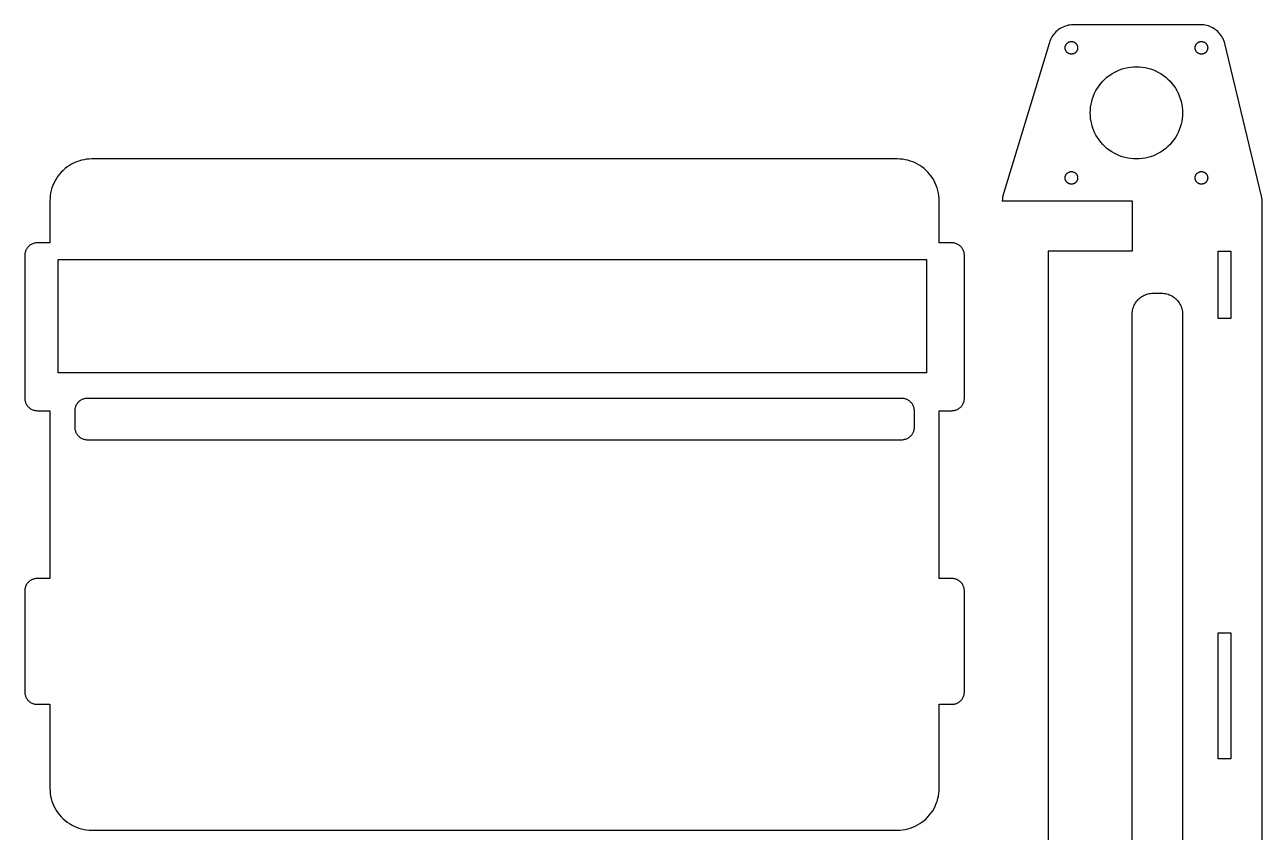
# Model space of a CAD drawing. Header units: metres. Extents: x -83 to 219, y -132 to 347.
# Drawn here: x -76 to 219, y 154.5 to 347 of the extents above; entities that cross this region are included whole.
import ezdxf

# ---------------------------------------------------------------- set-up
doc = ezdxf.new("R2010")
doc.units = ezdxf.units.M

msp = doc.modelspace()

# ---------------------------------------------------------------- linework, layer by layer
for p, q in [((169.806, 345.291), (169.545, 345.019)), ((170.084, 345.546), (169.806, 345.291)), ((170.377, 345.783), (170.084, 345.546)), ((170.685, 346.001), (170.377, 345.783)), ((171.005, 346.199), (170.685, 346.001)), ((171.338, 346.377), (171.005, 346.199)), ((171.681, 346.534), (171.338, 346.377)), ((172.033, 346.668), (171.681, 346.534)), ((172.392, 346.781), (172.033, 346.668)), ((172.758, 346.87), (172.392, 346.781)), ((173.13, 346.937), (172.758, 346.87)), ((173.504, 346.979), (173.13, 346.937)), ((173.88, 346.999), (173.504, 346.979)), ((204.3, 347), (173.88, 346.999)), ((204.677, 346.988), (204.3, 347)), ((205.052, 346.953), (204.677, 346.988)), ((205.424, 346.894), (205.052, 346.953)), ((205.792, 346.812), (205.424, 346.894)), ((206.154, 346.706), (205.792, 346.812)), ((206.509, 346.579), (206.154, 346.706)), ((206.855, 346.429), (206.509, 346.579)), ((207.191, 346.258), (206.855, 346.429)), ((207.515, 346.066), (207.191, 346.258)), ((207.827, 345.854), (207.515, 346.066)), ((208.125, 345.623), (207.827, 345.854)), ((208.407, 345.374), (208.125, 345.623)), ((208.674, 345.107), (208.407, 345.374)), ((168.258, 342.74), (157.189, 306.192)), ((168.378, 343.097), (168.258, 342.74)), ((168.521, 343.446), (168.378, 343.097)), ((168.686, 343.785), (168.521, 343.446)), ((168.871, 344.113), (168.686, 343.785)), ((169.077, 344.429), (168.871, 344.113)), ((169.302, 344.732), (169.077, 344.429)), ((169.545, 345.019), (169.302, 344.732)), ((172.143, 342.139), (172.186, 342.223)), ((172.186, 342.223), (172.234, 342.304)), ((172.234, 342.304), (172.286, 342.382)), ((172.286, 342.382), (172.344, 342.456)), ((172.344, 342.456), (172.407, 342.527)), ((172.407, 342.527), (172.473, 342.593)), ((172.473, 342.593), (172.544, 342.656)), ((172.544, 342.656), (172.618, 342.714)), ((172.618, 342.714), (172.696, 342.766)), ((172.696, 342.766), (172.777, 342.814)), ((172.777, 342.814), (172.861, 342.857)), ((172.861, 342.857), (172.948, 342.895)), ((172.948, 342.895), (173.036, 342.927)), ((173.036, 342.927), (173.127, 342.953)), ((173.127, 342.953), (173.219, 342.973)), ((173.219, 342.973), (173.312, 342.988)), ((173.312, 342.988), (173.406, 342.997)), ((173.406, 342.997), (173.5, 343)), ((173.5, 343), (173.594, 342.997)), ((173.594, 342.997), (173.688, 342.988)), ((173.688, 342.988), (173.781, 342.973)), ((173.781, 342.973), (173.873, 342.953)), ((173.873, 342.953), (173.964, 342.927)), ((173.964, 342.927), (174.052, 342.895)), ((174.052, 342.895), (174.139, 342.857)), ((174.139, 342.857), (174.223, 342.814)), ((174.223, 342.814), (174.304, 342.766)), ((174.304, 342.766), (174.382, 342.714)), ((174.382, 342.714), (174.456, 342.656)), ((174.456, 342.656), (174.527, 342.593)), ((174.527, 342.593), (174.593, 342.527)), ((174.593, 342.527), (174.656, 342.456)), ((174.656, 342.456), (174.714, 342.382)), ((174.714, 342.382), (174.766, 342.304)), ((174.766, 342.304), (174.814, 342.223)), ((174.814, 342.223), (174.857, 342.139)), ((203.143, 342.139), (203.186, 342.223)), ((203.186, 342.223), (203.234, 342.304)), ((203.234, 342.304), (203.286, 342.382)), ((203.286, 342.382), (203.344, 342.456)), ((203.344, 342.456), (203.407, 342.527)), ((203.407, 342.527), (203.473, 342.593)), ((203.473, 342.593), (203.544, 342.656)), ((203.544, 342.656), (203.618, 342.714)), ((203.618, 342.714), (203.696, 342.766)), ((203.696, 342.766), (203.777, 342.814)), ((203.777, 342.814), (203.861, 342.857)), ((203.861, 342.857), (203.948, 342.895)), ((203.948, 342.895), (204.036, 342.927)), ((204.036, 342.927), (204.127, 342.953)), ((204.127, 342.953), (204.219, 342.973)), ((204.219, 342.973), (204.312, 342.988)), ((204.312, 342.988), (204.406, 342.997)), ((204.406, 342.997), (204.5, 343)), ((204.5, 343), (204.594, 342.997)), ((204.594, 342.997), (204.688, 342.988)), ((204.688, 342.988), (204.781, 342.973)), ((204.781, 342.973), (204.873, 342.953)), ((204.873, 342.953), (204.964, 342.927)), ((204.964, 342.927), (205.052, 342.895)), ((205.052, 342.895), (205.139, 342.857)), ((205.139, 342.857), (205.223, 342.814)), ((205.223, 342.814), (205.304, 342.766)), ((205.304, 342.766), (205.382, 342.714)), ((205.382, 342.714), (205.456, 342.656)), ((205.456, 342.656), (205.527, 342.593)), ((205.527, 342.593), (205.593, 342.527)), ((205.593, 342.527), (205.656, 342.456)), ((205.656, 342.456), (205.714, 342.382)), ((205.714, 342.382), (205.766, 342.304)), ((205.766, 342.304), (205.814, 342.223)), ((205.814, 342.223), (205.857, 342.139)), ((208.923, 344.825), (208.674, 345.107)), ((209.154, 344.527), (208.923, 344.825)), ((209.366, 344.215), (209.154, 344.527)), ((209.558, 343.891), (209.366, 344.215)), ((209.729, 343.555), (209.558, 343.891)), ((209.879, 343.209), (209.729, 343.555)), ((210.006, 342.854), (209.879, 343.209)), ((210.111, 342.492), (210.006, 342.854)), ((218.835, 306.098), (210.111, 342.492)), ((172, 341.5), (172.003, 341.594)), ((172.003, 341.406), (172, 341.5)), ((172.003, 341.594), (172.012, 341.688)), ((172.012, 341.312), (172.003, 341.406)), ((172.012, 341.688), (172.027, 341.781)), ((172.027, 341.219), (172.012, 341.312)), ((172.027, 341.781), (172.047, 341.873)), ((172.047, 341.127), (172.027, 341.219)), ((172.047, 341.873), (172.073, 341.964)), ((172.073, 341.036), (172.047, 341.127)), ((172.073, 341.964), (172.105, 342.052)), ((172.105, 340.948), (172.073, 341.036)), ((172.105, 342.052), (172.143, 342.139)), ((172.143, 340.861), (172.105, 340.948)), ((172.186, 340.777), (172.143, 340.861)), ((172.234, 340.696), (172.186, 340.777)), ((172.286, 340.618), (172.234, 340.696)), ((172.344, 340.544), (172.286, 340.618)), ((172.407, 340.473), (172.344, 340.544)), ((172.473, 340.407), (172.407, 340.473)), ((172.544, 340.344), (172.473, 340.407)), ((172.618, 340.286), (172.544, 340.344)), ((172.696, 340.234), (172.618, 340.286)), ((172.777, 340.186), (172.696, 340.234)), ((172.861, 340.143), (172.777, 340.186)), ((172.948, 340.105), (172.861, 340.143)), ((173.036, 340.073), (172.948, 340.105)), ((173.127, 340.047), (173.036, 340.073)), ((173.219, 340.027), (173.127, 340.047)), ((173.312, 340.012), (173.219, 340.027)), ((173.406, 340.003), (173.312, 340.012)), ((173.5, 340), (173.406, 340.003)), ((173.594, 340.003), (173.5, 340)), ((173.688, 340.012), (173.594, 340.003)), ((173.781, 340.027), (173.688, 340.012)), ((173.873, 340.047), (173.781, 340.027)), ((173.964, 340.073), (173.873, 340.047)), ((174.052, 340.105), (173.964, 340.073)), ((174.139, 340.143), (174.052, 340.105)), ((174.223, 340.186), (174.139, 340.143)), ((174.304, 340.234), (174.223, 340.186)), ((174.382, 340.286), (174.304, 340.234)), ((174.456, 340.344), (174.382, 340.286)), ((174.527, 340.407), (174.456, 340.344)), ((174.593, 340.473), (174.527, 340.407)), ((174.656, 340.544), (174.593, 340.473)), ((174.714, 340.618), (174.656, 340.544)), ((174.766, 340.696), (174.714, 340.618)), ((174.814, 340.777), (174.766, 340.696)), ((174.857, 340.861), (174.814, 340.777)), ((174.857, 342.139), (174.895, 342.052)), ((174.895, 340.948), (174.857, 340.861)), ((174.895, 342.052), (174.927, 341.964)), ((174.927, 341.036), (174.895, 340.948)), ((174.927, 341.964), (174.953, 341.873)), ((174.953, 341.127), (174.927, 341.036)), ((174.953, 341.873), (174.973, 341.781)), ((174.973, 341.219), (174.953, 341.127)), ((174.973, 341.781), (174.988, 341.688)), ((174.988, 341.312), (174.973, 341.219)), ((174.988, 341.688), (174.997, 341.594)), ((174.997, 341.406), (174.988, 341.312)), ((174.997, 341.594), (175, 341.5)), ((175, 341.5), (174.997, 341.406)), ((203, 341.5), (203.003, 341.594)), ((203.003, 341.406), (203, 341.5)), ((203.003, 341.594), (203.012, 341.688)), ((203.012, 341.312), (203.003, 341.406)), ((203.012, 341.688), (203.027, 341.781)), ((203.027, 341.219), (203.012, 341.312)), ((203.027, 341.781), (203.047, 341.873)), ((203.047, 341.127), (203.027, 341.219)), ((203.047, 341.873), (203.073, 341.964)), ((203.073, 341.036), (203.047, 341.127)), ((203.073, 341.964), (203.105, 342.052)), ((203.105, 340.948), (203.073, 341.036)), ((203.105, 342.052), (203.143, 342.139)), ((203.143, 340.861), (203.105, 340.948)), ((203.186, 340.777), (203.143, 340.861)), ((203.234, 340.696), (203.186, 340.777)), ((203.286, 340.618), (203.234, 340.696)), ((203.344, 340.544), (203.286, 340.618)), ((203.407, 340.473), (203.344, 340.544)), ((203.473, 340.407), (203.407, 340.473)), ((203.544, 340.344), (203.473, 340.407)), ((203.618, 340.286), (203.544, 340.344)), ((203.696, 340.234), (203.618, 340.286)), ((203.777, 340.186), (203.696, 340.234)), ((203.861, 340.143), (203.777, 340.186)), ((203.948, 340.105), (203.861, 340.143)), ((204.036, 340.073), (203.948, 340.105)), ((204.127, 340.047), (204.036, 340.073)), ((204.219, 340.027), (204.127, 340.047)), ((204.312, 340.012), (204.219, 340.027)), ((204.406, 340.003), (204.312, 340.012)), ((204.5, 340), (204.406, 340.003)), ((204.594, 340.003), (204.5, 340)), ((204.688, 340.012), (204.594, 340.003)), ((204.781, 340.027), (204.688, 340.012)), ((204.873, 340.047), (204.781, 340.027)), ((204.964, 340.073), (204.873, 340.047)), ((205.052, 340.105), (204.964, 340.073)), ((205.139, 340.143), (205.052, 340.105)), ((205.223, 340.186), (205.139, 340.143)), ((205.304, 340.234), (205.223, 340.186)), ((205.382, 340.286), (205.304, 340.234)), ((205.456, 340.344), (205.382, 340.286)), ((205.527, 340.407), (205.456, 340.344)), ((205.593, 340.473), (205.527, 340.407)), ((205.656, 340.544), (205.593, 340.473)), ((205.714, 340.618), (205.656, 340.544)), ((205.766, 340.696), (205.714, 340.618)), ((205.814, 340.777), (205.766, 340.696)), ((205.857, 340.861), (205.814, 340.777)), ((205.857, 342.139), (205.895, 342.052)), ((205.895, 340.948), (205.857, 340.861)), ((205.895, 342.052), (205.927, 341.964)), ((205.927, 341.036), (205.895, 340.948)), ((205.927, 341.964), (205.953, 341.873)), ((205.953, 341.127), (205.927, 341.036)), ((205.953, 341.873), (205.973, 341.781)), ((205.973, 341.219), (205.953, 341.127)), ((205.973, 341.781), (205.988, 341.688)), ((205.988, 341.312), (205.973, 341.219)), ((205.988, 341.688), (205.997, 341.594)), ((205.997, 341.406), (205.988, 341.312)), ((205.997, 341.594), (206, 341.5)), ((206, 341.5), (205.997, 341.406)), ((184.951, 336.228), (185.601, 336.462)), ((185.601, 336.462), (186.264, 336.654)), ((186.264, 336.654), (186.939, 336.805)), ((186.939, 336.805), (187.621, 336.913)), ((187.621, 336.913), (188.309, 336.978)), ((188.309, 336.978), (189, 337)), ((189, 337), (189.691, 336.978)), ((189.691, 336.978), (190.379, 336.913)), ((190.379, 336.913), (191.061, 336.805)), ((191.061, 336.805), (191.736, 336.654)), ((191.736, 336.654), (192.399, 336.462)), ((192.399, 336.462), (193.049, 336.228)), ((180.524, 333.012), (180.981, 333.53)), ((180.981, 333.53), (181.47, 334.019)), ((181.47, 334.019), (181.988, 334.476)), ((181.988, 334.476), (182.534, 334.899)), ((182.534, 334.899), (183.106, 335.288)), ((183.106, 335.288), (183.701, 335.639)), ((183.701, 335.639), (184.316, 335.953)), ((184.316, 335.953), (184.951, 336.228)), ((193.049, 336.228), (193.684, 335.953)), ((193.684, 335.953), (194.299, 335.639)), ((194.299, 335.639), (194.894, 335.288)), ((194.894, 335.288), (195.466, 334.899)), ((195.466, 334.899), (196.012, 334.476)), ((196.012, 334.476), (196.53, 334.019)), ((196.53, 334.019), (197.019, 333.53)), ((197.019, 333.53), (197.476, 333.012)), ((178.772, 330.049), (179.047, 330.684)), ((179.047, 330.684), (179.361, 331.299)), ((179.361, 331.299), (179.712, 331.894)), ((179.712, 331.894), (180.101, 332.466)), ((180.101, 332.466), (180.524, 333.012)), ((197.476, 333.012), (197.899, 332.466)), ((197.899, 332.466), (198.288, 331.894)), ((198.288, 331.894), (198.639, 331.299)), ((198.639, 331.299), (198.953, 330.684)), ((198.953, 330.684), (199.228, 330.049)), ((178.087, 327.379), (178.195, 328.061)), ((178.195, 328.061), (178.346, 328.736)), ((178.346, 328.736), (178.538, 329.399)), ((178.538, 329.399), (178.772, 330.049)), ((199.228, 330.049), (199.462, 329.399)), ((199.462, 329.399), (199.654, 328.736)), ((199.654, 328.736), (199.805, 328.061)), ((199.805, 328.061), (199.913, 327.379)), ((178, 326), (178.022, 326.691)), ((178.022, 325.309), (178, 326)), ((178.022, 326.691), (178.087, 327.379)), ((178.087, 324.621), (178.022, 325.309)), ((178.195, 323.939), (178.087, 324.621)), ((199.913, 324.621), (199.805, 323.939)), ((199.913, 327.379), (199.978, 326.691)), ((199.978, 325.309), (199.913, 324.621)), ((199.978, 326.691), (200, 326)), ((200, 326), (199.978, 325.309)), ((178.346, 323.264), (178.195, 323.939)), ((178.538, 322.601), (178.346, 323.264)), ((178.772, 321.951), (178.538, 322.601)), ((179.047, 321.316), (178.772, 321.951)), ((199.228, 321.951), (198.953, 321.316)), ((199.462, 322.601), (199.228, 321.951)), ((199.654, 323.264), (199.462, 322.601)), ((199.805, 323.939), (199.654, 323.264)), ((179.361, 320.701), (179.047, 321.316)), ((179.712, 320.106), (179.361, 320.701)), ((180.101, 319.534), (179.712, 320.106)), ((180.524, 318.988), (180.101, 319.534)), ((180.981, 318.47), (180.524, 318.988)), ((197.476, 318.988), (197.019, 318.47)), ((197.899, 319.534), (197.476, 318.988)), ((198.288, 320.106), (197.899, 319.534)), ((198.639, 320.701), (198.288, 320.106)), ((198.953, 321.316), (198.639, 320.701)), ((181.47, 317.981), (180.981, 318.47)), ((181.988, 317.524), (181.47, 317.981)), ((182.534, 317.101), (181.988, 317.524)), ((183.106, 316.712), (182.534, 317.101)), ((183.701, 316.361), (183.106, 316.712)), ((184.316, 316.047), (183.701, 316.361)), ((184.951, 315.772), (184.316, 316.047)), ((185.601, 315.538), (184.951, 315.772)), ((193.049, 315.772), (192.399, 315.538)), ((193.684, 316.047), (193.049, 315.772)), ((194.299, 316.361), (193.684, 316.047)), ((194.894, 316.712), (194.299, 316.361)), ((195.466, 317.101), (194.894, 316.712)), ((196.012, 317.524), (195.466, 317.101)), ((196.53, 317.981), (196.012, 317.524)), ((197.019, 318.47), (196.53, 317.981)), ((-66.3742, 312.705), (-66.8455, 312.29)), ((-65.8778, 313.09), (-66.3742, 312.705)), ((-65.3583, 313.443), (-65.8778, 313.09)), ((-64.8175, 313.763), (-65.3583, 313.443)), ((-64.2578, 314.048), (-64.8175, 313.763)), ((-63.6812, 314.298), (-64.2578, 314.048)), ((-63.0902, 314.511), (-63.6812, 314.298)), ((-62.4869, 314.686), (-63.0902, 314.511)), ((-61.8738, 314.823), (-62.4869, 314.686)), ((-61.2533, 314.921), (-61.8738, 314.823)), ((-60.6279, 314.98), (-61.2533, 314.921)), ((-60, 315), (-60.6279, 314.98)), ((132, 315), (-60, 315)), ((132.628, 314.98), (132, 315)), ((133.253, 314.921), (132.628, 314.98)), ((133.874, 314.823), (133.253, 314.921)), ((134.487, 314.686), (133.874, 314.823)), ((135.09, 314.511), (134.487, 314.686)), ((135.681, 314.298), (135.09, 314.511)), ((136.258, 314.048), (135.681, 314.298)), ((136.818, 313.763), (136.258, 314.048)), ((137.358, 313.443), (136.818, 313.763)), ((137.878, 313.09), (137.358, 313.443)), ((138.374, 312.705), (137.878, 313.09)), ((138.845, 312.29), (138.374, 312.705)), ((186.264, 315.346), (185.601, 315.538)), ((186.939, 315.195), (186.264, 315.346)), ((187.621, 315.087), (186.939, 315.195)), ((188.309, 315.022), (187.621, 315.087)), ((189, 315), (188.309, 315.022)), ((189.691, 315.022), (189, 315)), ((190.379, 315.087), (189.691, 315.022)), ((191.061, 315.195), (190.379, 315.087)), ((191.736, 315.346), (191.061, 315.195)), ((192.399, 315.538), (191.736, 315.346)), ((-68.7631, 309.818), (-69.0483, 309.258)), ((-68.4433, 310.358), (-68.7631, 309.818)), ((-68.0902, 310.878), (-68.4433, 310.358)), ((-67.7051, 311.374), (-68.0902, 310.878)), ((-67.2897, 311.845), (-67.7051, 311.374)), ((-66.8455, 312.29), (-67.2897, 311.845)), ((139.29, 311.845), (138.845, 312.29)), ((139.705, 311.374), (139.29, 311.845)), ((140.09, 310.878), (139.705, 311.374)), ((140.443, 310.358), (140.09, 310.878)), ((140.763, 309.818), (140.443, 310.358)), ((141.048, 309.258), (140.763, 309.818)), ((172, 310.5), (172.003, 310.594)), ((172.003, 310.406), (172, 310.5)), ((172.003, 310.594), (172.012, 310.688)), ((172.012, 310.312), (172.003, 310.406)), ((172.012, 310.688), (172.027, 310.781)), ((172.027, 310.219), (172.012, 310.312)), ((172.027, 310.781), (172.047, 310.873)), ((172.047, 310.127), (172.027, 310.219)), ((172.047, 310.873), (172.073, 310.964)), ((172.073, 310.036), (172.047, 310.127)), ((172.073, 310.964), (172.105, 311.052)), ((172.105, 309.948), (172.073, 310.036)), ((172.105, 311.052), (172.143, 311.139)), ((172.143, 309.861), (172.105, 309.948)), ((172.143, 311.139), (172.186, 311.223)), ((172.186, 309.777), (172.143, 309.861)), ((172.186, 311.223), (172.234, 311.304)), ((172.234, 309.696), (172.186, 309.777)), ((172.234, 311.304), (172.286, 311.382)), ((172.286, 311.382), (172.344, 311.456)), ((172.344, 311.456), (172.407, 311.527)), ((172.407, 311.527), (172.473, 311.593)), ((172.473, 311.593), (172.544, 311.656)), ((172.544, 311.656), (172.618, 311.714)), ((172.618, 311.714), (172.696, 311.766)), ((172.696, 311.766), (172.777, 311.814)), ((172.777, 311.814), (172.861, 311.857)), ((172.861, 311.857), (172.948, 311.895)), ((172.948, 311.895), (173.036, 311.927)), ((173.036, 311.927), (173.127, 311.953)), ((173.127, 311.953), (173.219, 311.973)), ((173.219, 311.973), (173.312, 311.988)), ((173.312, 311.988), (173.406, 311.997)), ((173.406, 311.997), (173.5, 312)), ((173.5, 312), (173.594, 311.997)), ((173.594, 311.997), (173.688, 311.988)), ((173.688, 311.988), (173.781, 311.973)), ((173.781, 311.973), (173.873, 311.953)), ((173.873, 311.953), (173.964, 311.927)), ((173.964, 311.927), (174.052, 311.895)), ((174.052, 311.895), (174.139, 311.857)), ((174.139, 311.857), (174.223, 311.814)), ((174.223, 311.814), (174.304, 311.766)), ((174.304, 311.766), (174.382, 311.714)), ((174.382, 311.714), (174.456, 311.656)), ((174.456, 311.656), (174.527, 311.593)), ((174.527, 311.593), (174.593, 311.527)), ((174.593, 311.527), (174.656, 311.456)), ((174.656, 311.456), (174.714, 311.382)), ((174.714, 311.382), (174.766, 311.304)), ((174.766, 311.304), (174.814, 311.223)), ((174.814, 309.777), (174.766, 309.696)), ((174.814, 311.223), (174.857, 311.139)), ((174.857, 309.861), (174.814, 309.777)), ((174.857, 311.139), (174.895, 311.052)), ((174.895, 309.948), (174.857, 309.861)), ((174.895, 311.052), (174.927, 310.964)), ((174.927, 310.036), (174.895, 309.948)), ((174.927, 310.964), (174.953, 310.873)), ((174.953, 310.127), (174.927, 310.036)), ((174.953, 310.873), (174.973, 310.781)), ((174.973, 310.219), (174.953, 310.127)), ((174.973, 310.781), (174.988, 310.688)), ((174.988, 310.312), (174.973, 310.219)), ((174.988, 310.688), (174.997, 310.594)), ((174.997, 310.406), (174.988, 310.312)), ((174.997, 310.594), (175, 310.5)), ((175, 310.5), (174.997, 310.406)), ((203, 310.5), (203.003, 310.594)), ((203.003, 310.406), (203, 310.5)), ((203.003, 310.594), (203.012, 310.688)), ((203.012, 310.312), (203.003, 310.406)), ((203.012, 310.688), (203.027, 310.781)), ((203.027, 310.219), (203.012, 310.312)), ((203.027, 310.781), (203.047, 310.873)), ((203.047, 310.127), (203.027, 310.219)), ((203.047, 310.873), (203.073, 310.964)), ((203.073, 310.036), (203.047, 310.127)), ((203.073, 310.964), (203.105, 311.052)), ((203.105, 309.948), (203.073, 310.036)), ((203.105, 311.052), (203.143, 311.139)), ((203.143, 309.861), (203.105, 309.948)), ((203.143, 311.139), (203.186, 311.223)), ((203.186, 309.777), (203.143, 309.861)), ((203.186, 311.223), (203.234, 311.304)), ((203.234, 309.696), (203.186, 309.777)), ((203.234, 311.304), (203.286, 311.382)), ((203.286, 311.382), (203.344, 311.456)), ((203.344, 311.456), (203.407, 311.527)), ((203.407, 311.527), (203.473, 311.593)), ((203.473, 311.593), (203.544, 311.656)), ((203.544, 311.656), (203.618, 311.714)), ((203.618, 311.714), (203.696, 311.766)), ((203.696, 311.766), (203.777, 311.814)), ((203.777, 311.814), (203.861, 311.857)), ((203.861, 311.857), (203.948, 311.895)), ((203.948, 311.895), (204.036, 311.927)), ((204.036, 311.927), (204.127, 311.953)), ((204.127, 311.953), (204.219, 311.973)), ((204.219, 311.973), (204.312, 311.988)), ((204.312, 311.988), (204.406, 311.997)), ((204.406, 311.997), (204.5, 312)), ((204.5, 312), (204.594, 311.997)), ((204.594, 311.997), (204.688, 311.988)), ((204.688, 311.988), (204.781, 311.973)), ((204.781, 311.973), (204.873, 311.953)), ((204.873, 311.953), (204.964, 311.927)), ((204.964, 311.927), (205.052, 311.895)), ((205.052, 311.895), (205.139, 311.857)), ((205.139, 311.857), (205.223, 311.814)), ((205.223, 311.814), (205.304, 311.766)), ((205.304, 311.766), (205.382, 311.714)), ((205.382, 311.714), (205.456, 311.656)), ((205.456, 311.656), (205.527, 311.593)), ((205.527, 311.593), (205.593, 311.527)), ((205.593, 311.527), (205.656, 311.456)), ((205.656, 311.456), (205.714, 311.382)), ((205.714, 311.382), (205.766, 311.304)), ((205.766, 311.304), (205.814, 311.223)), ((205.814, 309.777), (205.766, 309.696)), ((205.814, 311.223), (205.857, 311.139)), ((205.857, 309.861), (205.814, 309.777)), ((205.857, 311.139), (205.895, 311.052)), ((205.895, 309.948), (205.857, 309.861)), ((205.895, 311.052), (205.927, 310.964)), ((205.927, 310.036), (205.895, 309.948)), ((205.927, 310.964), (205.953, 310.873)), ((205.953, 310.127), (205.927, 310.036)), ((205.953, 310.873), (205.973, 310.781)), ((205.973, 310.219), (205.953, 310.127)), ((205.973, 310.781), (205.988, 310.688)), ((205.988, 310.312), (205.973, 310.219)), ((205.988, 310.688), (205.997, 310.594)), ((205.997, 310.406), (205.988, 310.312)), ((205.997, 310.594), (206, 310.5)), ((206, 310.5), (205.997, 310.406)), ((-69.8229, 306.874), (-69.9211, 306.253)), ((-69.6858, 307.487), (-69.8229, 306.874)), ((-69.5106, 308.09), (-69.6858, 307.487)), ((-69.2978, 308.681), (-69.5106, 308.09)), ((-69.0483, 309.258), (-69.2978, 308.681)), ((141.298, 308.681), (141.048, 309.258)), ((141.511, 308.09), (141.298, 308.681)), ((141.686, 307.487), (141.511, 308.09)), ((141.823, 306.874), (141.686, 307.487)), ((141.921, 306.253), (141.823, 306.874)), ((172.286, 309.618), (172.234, 309.696)), ((172.344, 309.544), (172.286, 309.618)), ((172.407, 309.473), (172.344, 309.544)), ((172.473, 309.407), (172.407, 309.473)), ((172.544, 309.344), (172.473, 309.407)), ((172.618, 309.286), (172.544, 309.344)), ((172.696, 309.234), (172.618, 309.286)), ((172.777, 309.186), (172.696, 309.234)), ((172.861, 309.143), (172.777, 309.186)), ((172.948, 309.105), (172.861, 309.143)), ((173.036, 309.073), (172.948, 309.105)), ((173.127, 309.047), (173.036, 309.073)), ((173.219, 309.027), (173.127, 309.047)), ((173.312, 309.012), (173.219, 309.027)), ((173.406, 309.003), (173.312, 309.012)), ((173.5, 309), (173.406, 309.003)), ((173.594, 309.003), (173.5, 309)), ((173.688, 309.012), (173.594, 309.003)), ((173.781, 309.027), (173.688, 309.012)), ((173.873, 309.047), (173.781, 309.027)), ((173.964, 309.073), (173.873, 309.047)), ((174.052, 309.105), (173.964, 309.073)), ((174.139, 309.143), (174.052, 309.105)), ((174.223, 309.186), (174.139, 309.143)), ((174.304, 309.234), (174.223, 309.186)), ((174.382, 309.286), (174.304, 309.234)), ((174.456, 309.344), (174.382, 309.286)), ((174.527, 309.407), (174.456, 309.344)), ((174.593, 309.473), (174.527, 309.407)), ((174.656, 309.544), (174.593, 309.473)), ((174.714, 309.618), (174.656, 309.544)), ((174.766, 309.696), (174.714, 309.618)), ((203.286, 309.618), (203.234, 309.696)), ((203.344, 309.544), (203.286, 309.618)), ((203.407, 309.473), (203.344, 309.544)), ((203.473, 309.407), (203.407, 309.473)), ((203.544, 309.344), (203.473, 309.407)), ((203.618, 309.286), (203.544, 309.344)), ((203.696, 309.234), (203.618, 309.286)), ((203.777, 309.186), (203.696, 309.234)), ((203.861, 309.143), (203.777, 309.186)), ((203.948, 309.105), (203.861, 309.143)), ((204.036, 309.073), (203.948, 309.105)), ((204.127, 309.047), (204.036, 309.073)), ((204.219, 309.027), (204.127, 309.047)), ((204.312, 309.012), (204.219, 309.027)), ((204.406, 309.003), (204.312, 309.012)), ((204.5, 309), (204.406, 309.003)), ((204.594, 309.003), (204.5, 309)), ((204.688, 309.012), (204.594, 309.003)), ((204.781, 309.027), (204.688, 309.012)), ((204.873, 309.047), (204.781, 309.027)), ((204.964, 309.073), (204.873, 309.047)), ((205.052, 309.105), (204.964, 309.073)), ((205.139, 309.143), (205.052, 309.105)), ((205.223, 309.186), (205.139, 309.143)), ((205.304, 309.234), (205.223, 309.186)), ((205.382, 309.286), (205.304, 309.234)), ((205.456, 309.344), (205.382, 309.286)), ((205.527, 309.407), (205.456, 309.344)), ((205.593, 309.473), (205.527, 309.407)), ((205.656, 309.544), (205.593, 309.473)), ((205.714, 309.618), (205.656, 309.544)), ((205.766, 309.696), (205.714, 309.618)), ((-69.9803, 305.628), (-70, 305)), ((-70, 305), (-70, 295)), ((-69.9211, 306.253), (-69.9803, 305.628)), ((141.98, 305.628), (141.921, 306.253)), ((142, 305), (141.98, 305.628)), ((142, 295), (142, 305)), ((157.012, 305.077), (157.009, 305)), ((157.009, 305), (188, 305)), ((157.047, 305.452), (157.012, 305.077)), ((157.106, 305.824), (157.047, 305.452)), ((157.189, 306.192), (157.106, 305.824)), ((188, 305), (188, 293)), ((218.911, 305.729), (218.835, 306.098)), ((218.964, 305.356), (218.911, 305.729)), ((218.993, 304.98), (218.964, 305.356)), ((219, 68.7), (218.993, 304.98)), ((-73, 295), (-73.1884, 294.994)), ((-70, 295), (-73, 295)), ((145, 295), (142, 295)), ((145.188, 294.994), (145, 295)), ((-75.9941, 292.188), (-76, 292)), ((-75.9763, 292.376), (-75.9941, 292.188)), ((-75.9469, 292.562), (-75.9763, 292.376)), ((-75.9057, 292.746), (-75.9469, 292.562)), ((-75.8532, 292.927), (-75.9057, 292.746)), ((-75.7893, 293.104), (-75.8532, 292.927)), ((-75.7145, 293.277), (-75.7893, 293.104)), ((-75.6289, 293.445), (-75.7145, 293.277)), ((-75.533, 293.607), (-75.6289, 293.445)), ((-75.427, 293.763), (-75.533, 293.607)), ((-75.3115, 293.912), (-75.427, 293.763)), ((-75.1869, 294.054), (-75.3115, 293.912)), ((-75.0536, 294.187), (-75.1869, 294.054)), ((-74.9123, 294.312), (-75.0536, 294.187)), ((-74.7634, 294.427), (-74.9123, 294.312)), ((-74.6075, 294.533), (-74.7634, 294.427)), ((-74.4453, 294.629), (-74.6075, 294.533)), ((-74.2773, 294.714), (-74.4453, 294.629)), ((-74.1044, 294.789), (-74.2773, 294.714)), ((-73.927, 294.853), (-74.1044, 294.789)), ((-73.7461, 294.906), (-73.927, 294.853)), ((-73.5621, 294.947), (-73.7461, 294.906)), ((-73.376, 294.976), (-73.5621, 294.947)), ((-73.1884, 294.994), (-73.376, 294.976)), ((145.376, 294.976), (145.188, 294.994)), ((145.562, 294.947), (145.376, 294.976)), ((145.746, 294.906), (145.562, 294.947)), ((145.927, 294.853), (145.746, 294.906)), ((146.104, 294.789), (145.927, 294.853)), ((146.277, 294.714), (146.104, 294.789)), ((146.445, 294.629), (146.277, 294.714)), ((146.607, 294.533), (146.445, 294.629)), ((146.763, 294.427), (146.607, 294.533)), ((146.912, 294.312), (146.763, 294.427)), ((147.054, 294.187), (146.912, 294.312)), ((147.187, 294.054), (147.054, 294.187)), ((147.312, 293.912), (147.187, 294.054)), ((147.427, 293.763), (147.312, 293.912)), ((147.533, 293.607), (147.427, 293.763)), ((147.629, 293.445), (147.533, 293.607)), ((147.714, 293.277), (147.629, 293.445)), ((147.789, 293.104), (147.714, 293.277)), ((147.853, 292.927), (147.789, 293.104)), ((147.906, 292.746), (147.853, 292.927)), ((147.947, 292.562), (147.906, 292.746)), ((147.976, 292.376), (147.947, 292.562)), ((147.994, 292.188), (147.976, 292.376)), ((148, 292), (147.994, 292.188)), ((188, 293), (168, 293)), ((168, 293), (168, 81)), ((208.5, 277), (208.5, 293)), ((208.5, 293), (211.5, 293)), ((211.5, 293), (211.5, 277)), ((-76, 292), (-76, 258)), ((-68, 264), (-68, 291)), ((-68, 291), (139, 291)), ((139, 291), (139, 264)), ((148, 258), (148, 292)), ((188.476, 280.129), (188.618, 280.409)), ((188.618, 280.409), (188.778, 280.679)), ((188.778, 280.679), (188.955, 280.939)), ((188.955, 280.939), (189.147, 281.187)), ((189.147, 281.187), (189.355, 281.423)), ((189.355, 281.423), (189.577, 281.645)), ((189.577, 281.645), (189.813, 281.853)), ((189.813, 281.853), (190.061, 282.045)), ((190.061, 282.045), (190.321, 282.222)), ((190.321, 282.222), (190.591, 282.382)), ((190.591, 282.382), (190.871, 282.524)), ((190.871, 282.524), (191.159, 282.649)), ((191.159, 282.649), (191.455, 282.755)), ((191.455, 282.755), (191.757, 282.843)), ((191.757, 282.843), (192.063, 282.911)), ((192.063, 282.911), (192.373, 282.961)), ((192.373, 282.961), (192.686, 282.99)), ((192.686, 282.99), (193, 283)), ((193, 283), (195, 283)), ((195, 283), (195.314, 282.99)), ((195.314, 282.99), (195.627, 282.961)), ((195.627, 282.961), (195.937, 282.911)), ((195.937, 282.911), (196.243, 282.843)), ((196.243, 282.843), (196.545, 282.755)), ((196.545, 282.755), (196.841, 282.649)), ((196.841, 282.649), (197.129, 282.524)), ((197.129, 282.524), (197.409, 282.382)), ((197.409, 282.382), (197.679, 282.222)), ((197.679, 282.222), (197.939, 282.045)), ((197.939, 282.045), (198.187, 281.853)), ((198.187, 281.853), (198.423, 281.645)), ((198.423, 281.645), (198.645, 281.423)), ((198.645, 281.423), (198.853, 281.187)), ((198.853, 281.187), (199.045, 280.939)), ((199.045, 280.939), (199.222, 280.679)), ((199.222, 280.679), (199.382, 280.409)), ((199.382, 280.409), (199.524, 280.129)), ((188, 278), (188.01, 278.314)), ((188, 96), (188, 278)), ((188.01, 278.314), (188.039, 278.627)), ((188.039, 278.627), (188.089, 278.937)), ((188.089, 278.937), (188.157, 279.243)), ((188.157, 279.243), (188.245, 279.545)), ((188.245, 279.545), (188.351, 279.841)), ((188.351, 279.841), (188.476, 280.129)), ((199.524, 280.129), (199.649, 279.841)), ((199.649, 279.841), (199.755, 279.545)), ((199.755, 279.545), (199.843, 279.243)), ((199.843, 279.243), (199.911, 278.937)), ((199.911, 278.937), (199.961, 278.627)), ((199.961, 278.627), (199.99, 278.314)), ((199.99, 278.314), (200, 278)), ((200, 278), (200, 96)), ((211.5, 277), (208.5, 277)), ((139, 264), (-68, 264)), ((-76, 258), (-75.9941, 257.812)), ((-75.9941, 257.812), (-75.9763, 257.624)), ((-75.9763, 257.624), (-75.9469, 257.438)), ((-75.9469, 257.438), (-75.9057, 257.254)), ((-75.9057, 257.254), (-75.8532, 257.073)), ((-75.8532, 257.073), (-75.7893, 256.896)), ((-75.7893, 256.896), (-75.7145, 256.723)), ((-75.7145, 256.723), (-75.6289, 256.555)), ((-63.533, 256.607), (-63.427, 256.763)), ((-63.427, 256.763), (-63.3115, 256.912)), ((-63.3115, 256.912), (-63.1869, 257.054)), ((-63.1869, 257.054), (-63.0536, 257.187)), ((-63.0536, 257.187), (-62.9123, 257.312)), ((-62.9123, 257.312), (-62.7634, 257.427)), ((-62.7634, 257.427), (-62.6075, 257.533)), ((-62.6075, 257.533), (-62.4453, 257.629)), ((-62.4453, 257.629), (-62.2773, 257.714)), ((-62.2773, 257.714), (-62.1044, 257.789)), ((-62.1044, 257.789), (-61.927, 257.853)), ((-61.927, 257.853), (-61.7461, 257.906)), ((-61.7461, 257.906), (-61.5621, 257.947)), ((-61.5621, 257.947), (-61.376, 257.976)), ((-61.376, 257.976), (-61.1884, 257.994)), ((-61.1884, 257.994), (-61, 258)), ((-61, 258), (133, 258)), ((133, 258), (133.188, 257.994)), ((133.188, 257.994), (133.376, 257.976)), ((133.376, 257.976), (133.562, 257.947)), ((133.562, 257.947), (133.746, 257.906)), ((133.746, 257.906), (133.927, 257.853)), ((133.927, 257.853), (134.104, 257.789)), ((134.104, 257.789), (134.277, 257.714)), ((134.277, 257.714), (134.445, 257.629)), ((134.445, 257.629), (134.607, 257.533)), ((134.607, 257.533), (134.763, 257.427)), ((134.763, 257.427), (134.912, 257.312)), ((134.912, 257.312), (135.054, 257.187)), ((135.054, 257.187), (135.187, 257.054)), ((135.187, 257.054), (135.312, 256.912)), ((135.312, 256.912), (135.427, 256.763)), ((135.427, 256.763), (135.533, 256.607)), ((147.629, 256.555), (147.714, 256.723)), ((147.714, 256.723), (147.789, 256.896)), ((147.789, 256.896), (147.853, 257.073)), ((147.853, 257.073), (147.906, 257.254)), ((147.906, 257.254), (147.947, 257.438)), ((147.947, 257.438), (147.976, 257.624)), ((147.976, 257.624), (147.994, 257.812)), ((147.994, 257.812), (148, 258)), ((-75.6289, 256.555), (-75.533, 256.393)), ((-75.533, 256.393), (-75.427, 256.237)), ((-75.427, 256.237), (-75.3115, 256.088)), ((-75.3115, 256.088), (-75.1869, 255.946)), ((-75.1869, 255.946), (-75.0536, 255.813)), ((-75.0536, 255.813), (-74.9123, 255.688)), ((-74.9123, 255.688), (-74.7634, 255.573)), ((-74.7634, 255.573), (-74.6075, 255.467)), ((-74.6075, 255.467), (-74.4453, 255.371)), ((-74.4453, 255.371), (-74.2773, 255.286)), ((-74.2773, 255.286), (-74.1044, 255.211)), ((-74.1044, 255.211), (-73.927, 255.147)), ((-73.927, 255.147), (-73.7461, 255.094)), ((-73.7461, 255.094), (-73.5621, 255.053)), ((-73.5621, 255.053), (-73.376, 255.024)), ((-73.376, 255.024), (-73.1884, 255.006)), ((-73.1884, 255.006), (-73, 255)), ((-73, 255), (-70, 255)), ((-70, 255), (-70, 215)), ((-64, 255), (-63.9941, 255.188)), ((-64, 251), (-64, 255)), ((-63.9941, 255.188), (-63.9763, 255.376)), ((-63.9763, 255.376), (-63.9469, 255.562)), ((-63.9469, 255.562), (-63.9057, 255.746)), ((-63.9057, 255.746), (-63.8532, 255.927)), ((-63.8532, 255.927), (-63.7893, 256.104)), ((-63.7893, 256.104), (-63.7145, 256.277)), ((-63.7145, 256.277), (-63.6289, 256.445)), ((-63.6289, 256.445), (-63.533, 256.607)), ((135.533, 256.607), (135.629, 256.445)), ((135.629, 256.445), (135.714, 256.277)), ((135.714, 256.277), (135.789, 256.104)), ((135.789, 256.104), (135.853, 255.927)), ((135.853, 255.927), (135.906, 255.746)), ((135.906, 255.746), (135.947, 255.562)), ((135.947, 255.562), (135.976, 255.376)), ((135.976, 255.376), (135.994, 255.188)), ((135.994, 255.188), (136, 255)), ((136, 255), (136, 251)), ((142, 215), (142, 255)), ((142, 255), (145, 255)), ((145, 255), (145.188, 255.006)), ((145.188, 255.006), (145.376, 255.024)), ((145.376, 255.024), (145.562, 255.053)), ((145.562, 255.053), (145.746, 255.094)), ((145.746, 255.094), (145.927, 255.147)), ((145.927, 255.147), (146.104, 255.211)), ((146.104, 255.211), (146.277, 255.286)), ((146.277, 255.286), (146.445, 255.371)), ((146.445, 255.371), (146.607, 255.467)), ((146.607, 255.467), (146.763, 255.573)), ((146.763, 255.573), (146.912, 255.688)), ((146.912, 255.688), (147.054, 255.813)), ((147.054, 255.813), (147.187, 255.946)), ((147.187, 255.946), (147.312, 256.088)), ((147.312, 256.088), (147.427, 256.237)), ((147.427, 256.237), (147.533, 256.393)), ((147.533, 256.393), (147.629, 256.555)), ((-63.9941, 250.812), (-64, 251)), ((-63.9763, 250.624), (-63.9941, 250.812)), ((135.994, 250.812), (135.976, 250.624)), ((136, 251), (135.994, 250.812)), ((-63.9469, 250.438), (-63.9763, 250.624)), ((-63.9057, 250.254), (-63.9469, 250.438)), ((-63.8532, 250.073), (-63.9057, 250.254)), ((-63.7893, 249.896), (-63.8532, 250.073)), ((-63.7145, 249.723), (-63.7893, 249.896)), ((-63.6289, 249.555), (-63.7145, 249.723)), ((-63.533, 249.393), (-63.6289, 249.555)), ((-63.427, 249.237), (-63.533, 249.393)), ((-63.3115, 249.088), (-63.427, 249.237)), ((-63.1869, 248.946), (-63.3115, 249.088)), ((-63.0536, 248.813), (-63.1869, 248.946)), ((-62.9123, 248.688), (-63.0536, 248.813)), ((-62.7634, 248.573), (-62.9123, 248.688)), ((-62.6075, 248.467), (-62.7634, 248.573)), ((-62.4453, 248.371), (-62.6075, 248.467)), ((-62.2773, 248.286), (-62.4453, 248.371)), ((-62.1044, 248.211), (-62.2773, 248.286)), ((-61.927, 248.147), (-62.1044, 248.211)), ((-61.7461, 248.094), (-61.927, 248.147)), ((-61.5621, 248.053), (-61.7461, 248.094)), ((-61.376, 248.024), (-61.5621, 248.053)), ((-61.1884, 248.006), (-61.376, 248.024)), ((-61, 248), (-61.1884, 248.006)), ((133, 248), (-61, 248)), ((133.188, 248.006), (133, 248)), ((133.376, 248.024), (133.188, 248.006)), ((133.562, 248.053), (133.376, 248.024)), ((133.746, 248.094), (133.562, 248.053)), ((133.927, 248.147), (133.746, 248.094)), ((134.104, 248.211), (133.927, 248.147)), ((134.277, 248.286), (134.104, 248.211)), ((134.445, 248.371), (134.277, 248.286)), ((134.607, 248.467), (134.445, 248.371)), ((134.763, 248.573), (134.607, 248.467)), ((134.912, 248.688), (134.763, 248.573)), ((135.054, 248.813), (134.912, 248.688)), ((135.187, 248.946), (135.054, 248.813)), ((135.312, 249.088), (135.187, 248.946)), ((135.427, 249.237), (135.312, 249.088)), ((135.533, 249.393), (135.427, 249.237)), ((135.629, 249.555), (135.533, 249.393)), ((135.714, 249.723), (135.629, 249.555)), ((135.789, 249.896), (135.714, 249.723)), ((135.853, 250.073), (135.789, 249.896)), ((135.906, 250.254), (135.853, 250.073)), ((135.947, 250.438), (135.906, 250.254)), ((135.976, 250.624), (135.947, 250.438)), ((-75.9469, 212.562), (-75.9763, 212.376)), ((-75.9057, 212.746), (-75.9469, 212.562)), ((-75.8532, 212.927), (-75.9057, 212.746)), ((-75.7893, 213.104), (-75.8532, 212.927)), ((-75.7145, 213.277), (-75.7893, 213.104)), ((-75.6289, 213.445), (-75.7145, 213.277)), ((-75.533, 213.607), (-75.6289, 213.445)), ((-75.427, 213.763), (-75.533, 213.607)), ((-75.3115, 213.912), (-75.427, 213.763)), ((-75.1869, 214.054), (-75.3115, 213.912)), ((-75.0536, 214.187), (-75.1869, 214.054)), ((-74.9123, 214.312), (-75.0536, 214.187)), ((-74.7634, 214.427), (-74.9123, 214.312)), ((-74.6075, 214.533), (-74.7634, 214.427)), ((-74.4453, 214.629), (-74.6075, 214.533)), ((-74.2773, 214.714), (-74.4453, 214.629)), ((-74.1044, 214.789), (-74.2773, 214.714)), ((-73.927, 214.853), (-74.1044, 214.789)), ((-73.7461, 214.906), (-73.927, 214.853)), ((-73.5621, 214.947), (-73.7461, 214.906)), ((-73.376, 214.976), (-73.5621, 214.947)), ((-73.1884, 214.994), (-73.376, 214.976)), ((-73, 215), (-73.1884, 214.994)), ((-70, 215), (-73, 215)), ((145, 215), (142, 215)), ((145.188, 214.994), (145, 215)), ((145.376, 214.976), (145.188, 214.994)), ((145.562, 214.947), (145.376, 214.976)), ((145.746, 214.906), (145.562, 214.947)), ((145.927, 214.853), (145.746, 214.906)), ((146.104, 214.789), (145.927, 214.853)), ((146.277, 214.714), (146.104, 214.789)), ((146.445, 214.629), (146.277, 214.714)), ((146.607, 214.533), (146.445, 214.629)), ((146.763, 214.427), (146.607, 214.533)), ((146.912, 214.312), (146.763, 214.427)), ((147.054, 214.187), (146.912, 214.312)), ((147.187, 214.054), (147.054, 214.187)), ((147.312, 213.912), (147.187, 214.054)), ((147.427, 213.763), (147.312, 213.912)), ((147.533, 213.607), (147.427, 213.763)), ((147.629, 213.445), (147.533, 213.607)), ((147.714, 213.277), (147.629, 213.445)), ((147.789, 213.104), (147.714, 213.277)), ((147.853, 212.927), (147.789, 213.104)), ((147.906, 212.746), (147.853, 212.927)), ((147.947, 212.562), (147.906, 212.746)), ((147.976, 212.376), (147.947, 212.562)), ((-75.9941, 212.188), (-76, 212)), ((-76, 212), (-76, 188)), ((-75.9763, 212.376), (-75.9941, 212.188)), ((147.994, 212.188), (147.976, 212.376)), ((148, 212), (147.994, 212.188)), ((148, 188), (148, 212)), ((208.5, 172), (208.5, 202)), ((208.5, 202), (211.5, 202)), ((211.5, 202), (211.5, 172)), ((-76, 188), (-75.9941, 187.812)), ((-75.9941, 187.812), (-75.9763, 187.624)), ((-75.9763, 187.624), (-75.9469, 187.438)), ((-75.9469, 187.438), (-75.9057, 187.254)), ((-75.9057, 187.254), (-75.8532, 187.073)), ((-75.8532, 187.073), (-75.7893, 186.896)), ((-75.7893, 186.896), (-75.7145, 186.723)), ((-75.7145, 186.723), (-75.6289, 186.555)), ((-75.6289, 186.555), (-75.533, 186.393)), ((-75.533, 186.393), (-75.427, 186.237)), ((-75.427, 186.237), (-75.3115, 186.088)), ((-75.3115, 186.088), (-75.1869, 185.946)), ((-75.1869, 185.946), (-75.0536, 185.813)), ((147.054, 185.813), (147.187, 185.946)), ((147.187, 185.946), (147.312, 186.088)), ((147.312, 186.088), (147.427, 186.237)), ((147.427, 186.237), (147.533, 186.393)), ((147.533, 186.393), (147.629, 186.555)), ((147.629, 186.555), (147.714, 186.723)), ((147.714, 186.723), (147.789, 186.896)), ((147.789, 186.896), (147.853, 187.073)), ((147.853, 187.073), (147.906, 187.254)), ((147.906, 187.254), (147.947, 187.438)), ((147.947, 187.438), (147.976, 187.624)), ((147.976, 187.624), (147.994, 187.812)), ((147.994, 187.812), (148, 188)), ((-75.0536, 185.813), (-74.9123, 185.688)), ((-74.9123, 185.688), (-74.7634, 185.573)), ((-74.7634, 185.573), (-74.6075, 185.467)), ((-74.6075, 185.467), (-74.4453, 185.371)), ((-74.4453, 185.371), (-74.2773, 185.286)), ((-74.2773, 185.286), (-74.1044, 185.211)), ((-74.1044, 185.211), (-73.927, 185.147)), ((-73.927, 185.147), (-73.7461, 185.094)), ((-73.7461, 185.094), (-73.5621, 185.053)), ((-73.5621, 185.053), (-73.376, 185.024)), ((-73.376, 185.024), (-73.1884, 185.006)), ((-73.1884, 185.006), (-73, 185)), ((-73, 185), (-70, 185)), ((-70, 185), (-70, 165)), ((142, 165), (142, 185)), ((142, 185), (145, 185)), ((145, 185), (145.188, 185.006)), ((145.188, 185.006), (145.376, 185.024)), ((145.376, 185.024), (145.562, 185.053)), ((145.562, 185.053), (145.746, 185.094)), ((145.746, 185.094), (145.927, 185.147)), ((145.927, 185.147), (146.104, 185.211)), ((146.104, 185.211), (146.277, 185.286)), ((146.277, 185.286), (146.445, 185.371)), ((146.445, 185.371), (146.607, 185.467)), ((146.607, 185.467), (146.763, 185.573)), ((146.763, 185.573), (146.912, 185.688)), ((146.912, 185.688), (147.054, 185.813)), ((211.5, 172), (208.5, 172)), ((-70, 165), (-69.9802, 164.372)), ((-69.9802, 164.372), (-69.9211, 163.747)), ((-69.9211, 163.747), (-69.8228, 163.126)), ((-69.8228, 163.126), (-69.6858, 162.513)), ((-69.6858, 162.513), (-69.5105, 161.91)), ((141.511, 161.91), (141.686, 162.513)), ((141.686, 162.513), (141.823, 163.126)), ((141.823, 163.126), (141.921, 163.747)), ((141.921, 163.747), (141.98, 164.372)), ((141.98, 164.372), (142, 165)), ((-69.5105, 161.91), (-69.2977, 161.319)), ((-69.2977, 161.319), (-69.0482, 160.742)), ((-69.0482, 160.742), (-68.763, 160.182)), ((-68.763, 160.182), (-68.4433, 159.642)), ((-68.4433, 159.642), (-68.0901, 159.122)), ((140.09, 159.122), (140.443, 159.642)), ((140.443, 159.642), (140.763, 160.182)), ((140.763, 160.182), (141.048, 160.742)), ((141.048, 160.742), (141.298, 161.319)), ((141.298, 161.319), (141.511, 161.91)), ((-68.0901, 159.122), (-67.7051, 158.626)), ((-67.7051, 158.626), (-67.2897, 158.155)), ((-67.2897, 158.155), (-66.8454, 157.71)), ((-66.8454, 157.71), (-66.3742, 157.295)), ((-66.3742, 157.295), (-65.8778, 156.91)), ((-65.8778, 156.91), (-65.3582, 156.557)), ((-65.3582, 156.557), (-64.8175, 156.237)), ((136.818, 156.237), (137.358, 156.557)), ((137.358, 156.557), (137.878, 156.91)), ((137.878, 156.91), (138.374, 157.295)), ((138.374, 157.295), (138.845, 157.71)), ((138.845, 157.71), (139.29, 158.155)), ((139.29, 158.155), (139.705, 158.626)), ((139.705, 158.626), (140.09, 159.122)), ((-64.8175, 156.237), (-64.2578, 155.952)), ((-64.2578, 155.952), (-63.6812, 155.702)), ((-63.6812, 155.702), (-63.0901, 155.489)), ((-63.0901, 155.489), (-62.4869, 155.314)), ((-62.4869, 155.314), (-61.8738, 155.177)), ((-61.8738, 155.177), (-61.2533, 155.079)), ((-61.2533, 155.079), (-60.6279, 155.02)), ((-60.6279, 155.02), (-60, 155)), ((-60, 155), (132, 155)), ((132, 155), (132.628, 155.02)), ((132.628, 155.02), (133.253, 155.079)), ((133.253, 155.079), (133.874, 155.177)), ((133.874, 155.177), (134.487, 155.314)), ((134.487, 155.314), (135.09, 155.489)), ((135.09, 155.489), (135.681, 155.702)), ((135.681, 155.702), (136.258, 155.952)), ((136.258, 155.952), (136.818, 156.237))]:
    msp.add_line(p, q)

doc.saveas('drawing.dxf')
